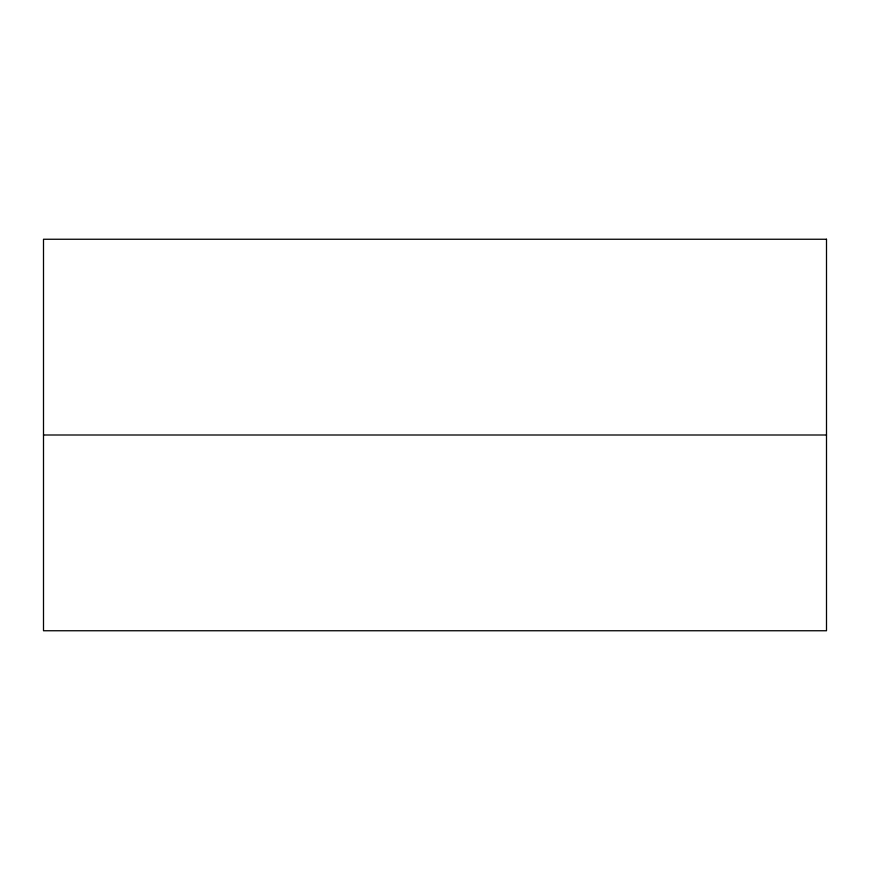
<?xml version="1.0" encoding="UTF-8"?>
<svg xmlns="http://www.w3.org/2000/svg" width="870" height="870" viewBox="0 0 870 870"><rect width="100%" height="100%" fill="white"/><g stroke="black" fill="none" stroke-linecap="round" stroke-linejoin="round"><path stroke-width="1.3" d="M43.5 435L826.5 435M826.5 239.25L43.5 239.25L43.5 630.75L826.5 630.75L826.5 239.25"/></g></svg>
